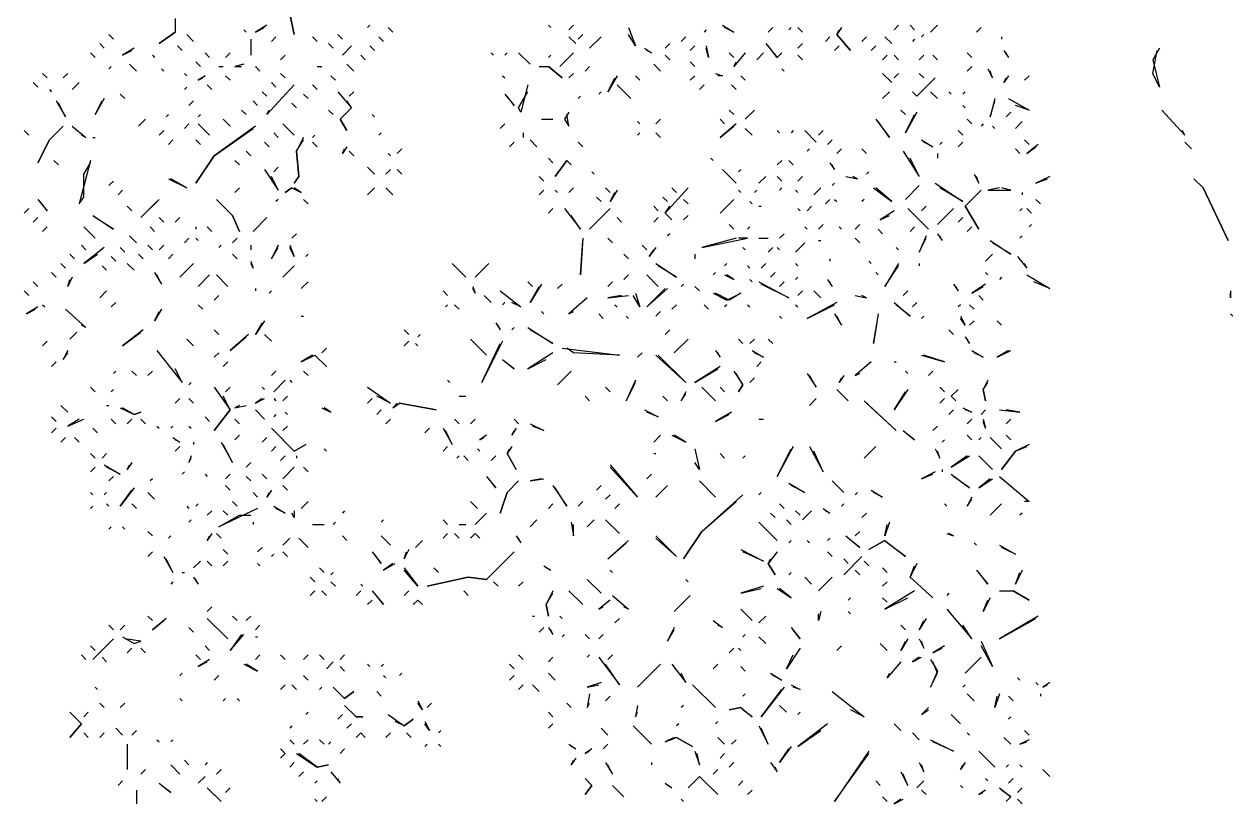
# Model space of a CAD drawing. Extents: x 1 to 2775, y -31 to 2075.
# Drawn here: x 1610.5 to 1698.5, y 719.7 to 776.4 of the extents above; entities that cross this region are included whole.
import ezdxf

# ---------------------------------------------------------------- set-up
doc = ezdxf.new("R2010")
doc.units = 0
doc.layers.add('LINEWORK', color=4, linetype='CONTINUOUS')

msp = doc.modelspace()

# ---------------------------------------------------------------- linework, layer by layer
at = {"layer": 'LINEWORK'}
for points in [[(1630.5, 778.6667), (1629.8333, 777.1667), (1630.1667, 775.6667), (1629.8333, 777.1667), (1630.5, 778.5)], [(1621.5, 776.8333), (1621.5, 775.8333), (1620.3333, 775), (1621.5, 775.8333)], [(1628.1667, 776.3333), (1627.3333, 775.8333), (1628, 776.1667)], [(1635.6667, 776.3333), (1635.5, 776.1667)], [(1637, 776.1667), (1637.3333, 775.8333)], [(1648.6667, 776.3333), (1648.8333, 776.1667)], [(1650.5, 776.3333), (1650.1667, 776)], [(1654.5, 776.1667), (1655, 774.8333), (1654.5, 775.6667)], [(1661.3333, 776.3333), (1662.1667, 775.8333), (1661.5, 776.1667)], [(1665, 776.1667), (1664.6667, 775.8333)], [(1666.3333, 776.1667), (1666.1667, 776)], [(1666.8333, 776.1667), (1667.1667, 775.8333)], [(1670, 776.1667), (1669.6667, 775.6667), (1670.6667, 774.5), (1669.6667, 775.6667), (1669.8333, 776)], [(1674.1667, 776.3333), (1673.8333, 776)], [(1675, 776.3333), (1675.3333, 776)], [(1677, 776.3333), (1676.5, 775.8333)], [(1680.1667, 776.1667), (1679.8333, 775.8333)], [(1616.6667, 775.6667), (1617, 775.3333)], [(1622.3333, 775.6667), (1622.8333, 775.1667)], [(1626.5, 776), (1626.6667, 775.8333)], [(1627, 775.3333), (1627, 774.1667)], [(1628.8333, 775.5), (1628.5, 775.1667)], [(1631.5, 775.5), (1631.8333, 775.1667)], [(1633.3333, 775.6667), (1633.6667, 775.3333)], [(1636.3333, 775.5), (1636.6667, 775.1667)], [(1650.1667, 775.5), (1650.6667, 775)], [(1651.1667, 775.6667), (1650.8333, 775.3333)], [(1652.5, 775.5), (1651.6667, 774.6667)], [(1658.6667, 775.5), (1658.3333, 775.1667)], [(1660.1667, 776), (1660, 775.8333)], [(1669.1667, 775.5), (1668.8333, 775.1667)], [(1671.8333, 775.5), (1671.5, 775.1667)], [(1673.1667, 775.5), (1673.6667, 775)], [(1675.3333, 775.3333), (1675.1667, 775.1667)], [(1676, 775.6667), (1675.8333, 775.5)], [(1681.6667, 775.5), (1681.6667, 775.3333)], [(1616, 775), (1616.3333, 774.6667)], [(1618.5, 774.6667), (1617.6667, 774.1667), (1618.3333, 774.5)], [(1621.6667, 774.8333), (1622, 774.5)], [(1632.6667, 775), (1633, 774.6667)], [(1634.3333, 774.8333), (1633.6667, 774.1667)], [(1635.6667, 774.8333), (1636, 774.5)], [(1655.6667, 774.6667), (1656.1667, 774.3333), (1655.8333, 774.5)], [(1657.5, 775), (1657.1667, 774.6667)], [(1659.3333, 774.8333), (1659, 774.5)], [(1660.1667, 774.8333), (1660.3333, 774), (1660.1667, 774.6667)], [(1664.5, 775), (1665.3333, 774), (1665.6667, 774.3333), (1665.3333, 774), (1664.6667, 774.8333)], [(1667.1667, 775), (1666.8333, 774.6667)], [(1669.8333, 774.8333), (1669.5, 774.5)], [(1672.5, 774.8333), (1672.1667, 774.5)], [(1681.8333, 774.5), (1682.1667, 774), (1682, 774.3333)], [(1693.1667, 774.6667), (1692.6667, 773.8333), (1693.1667, 771.8333), (1692.6667, 772.8333), (1693, 774.5)], [(1615.3333, 774.3333), (1615.6667, 774)], [(1619.8333, 774.1667), (1620, 774)], [(1623, 773.6667), (1623.3333, 773.3333)], [(1623.6667, 774.3333), (1624, 774)], [(1625.5, 774.3333), (1625.1667, 774)], [(1629.5, 774.1667), (1629.1667, 773.8333)], [(1635, 774.1667), (1635.3333, 773.8333)], [(1644.5, 774.3333), (1644.6667, 774.1667)], [(1645.6667, 774.3333), (1645.5, 774.1667)], [(1646.5, 774.3333), (1647.3333, 773.5)], [(1648.8333, 774.1667), (1648.6667, 774)], [(1650.5, 774.3333), (1649.5, 773.3333)], [(1657.1667, 774.1667), (1657.5, 773.8333)], [(1659, 773.6667), (1659.3333, 773.3333)], [(1661.8333, 774.3333), (1662.1667, 774)], [(1663, 774.3333), (1662.1667, 773.3333), (1662.3333, 773.6667)], [(1664.3333, 774.3333), (1663.8333, 773.8333)], [(1666.8333, 774.1667), (1667.1667, 773.8333)], [(1673.3333, 774.1667), (1673, 773.8333)], [(1673.8333, 774.1667), (1674.1667, 773.8333)], [(1676, 774.1667), (1675.6667, 773.8333)], [(1676.6667, 774.1667), (1677, 773.8333)], [(1679.1667, 774.3333), (1679.5, 774)], [(1611.8333, 772.8333), (1612.1667, 772.5)], [(1613.6667, 772.8333), (1613.3333, 772.5)], [(1616.8333, 773.3333), (1616.6667, 773.1667)], [(1618.1667, 773.5), (1618.6667, 773)], [(1620.5, 773.1667), (1620.6667, 773)], [(1622.1667, 772.8333), (1622.3333, 772.6667)], [(1623.6667, 772.6667), (1623.1667, 772.3333), (1623.5, 772.5)], [(1624.6667, 773.3333), (1625, 773.3333)], [(1625.1667, 772.6667), (1625.5, 772.3333)], [(1626.5, 773.5), (1625.8333, 773.3333), (1626.3333, 773.3333)], [(1627.3333, 773.3333), (1627.6667, 773)], [(1629.1667, 772.8333), (1629.5, 772.5)], [(1631.8333, 773.3333), (1632.1667, 773.3333)], [(1632.8333, 772.6667), (1633.1667, 772.3333)], [(1634, 773.5), (1634.5, 773)], [(1645.3333, 772.6667), (1645.5, 772.5)], [(1648, 773.3333), (1648.6667, 773.3333), (1649.6667, 772.5), (1648.6667, 773.3333)], [(1650.5, 772.8333), (1650.1667, 772.5)], [(1651.6667, 773.3333), (1651.3333, 773)], [(1653.6667, 772.6667), (1653, 771.5), (1653.5, 772.5)], [(1655, 772.6667), (1655.3333, 772.3333)], [(1656.3333, 773.5), (1656.8333, 773)], [(1659.3333, 772.6667), (1659, 772.3333)], [(1660.8333, 772.8333), (1661.3333, 772.6667), (1661, 772.6667)], [(1662.6667, 772.6667), (1663, 772.3333)], [(1665.6667, 773.1667), (1665.8333, 773)], [(1673, 772.8333), (1673.6667, 772.1667)], [(1674.1667, 772.8333), (1673.8333, 772.5)], [(1675.6667, 772.8333), (1676, 772.5)], [(1679.5, 773.3333), (1679.1667, 773)], [(1680.6667, 773.1667), (1681, 772.5), (1680.8333, 773)], [(1682.1667, 772.6667), (1681.8333, 772.1667), (1682, 772.5)], [(1683.6667, 772.6667), (1683.3333, 772.3333)], [(1611.1667, 772.1667), (1611.5, 771.8333)], [(1614.5, 772.1667), (1614, 771.6667)], [(1622.3333, 771.8333), (1622.1667, 771.6667)], [(1623.8333, 772), (1624.1667, 771.6667)], [(1630.1667, 772), (1628.1667, 769.8333), (1628.3333, 770.1667)], [(1628.5, 772.1667), (1628.8333, 771.8333)], [(1631.5, 772), (1631.8333, 771.6667)], [(1647.1667, 772), (1646.6667, 770), (1646.5, 770.3333), (1647.1667, 771.5)], [(1653.6667, 772), (1654.6667, 771)], [(1660, 772), (1659.6667, 771.6667)], [(1662, 772), (1662.3333, 771.6667)], [(1676.8333, 772.5), (1675.5, 771.1667), (1675.1667, 771.5), (1675.5, 771.1667), (1676.6667, 772.3333)], [(1612.3333, 771.6667), (1612.5, 771.5)], [(1616.3333, 771), (1615.6667, 769.8333), (1616.1667, 770.8333)], [(1617.5, 771.3333), (1617.8333, 771)], [(1627.8333, 771.5), (1628.1667, 771.1667)], [(1630.8333, 771.3333), (1631.1667, 771)], [(1633.3333, 771.5), (1634.3333, 770.3333), (1633.5, 769.5), (1634, 768.6667), (1633.5, 769.5), (1634.3333, 770.3333), (1634, 770.8333)], [(1634.5, 771.5), (1634.1667, 771.1667)], [(1645.5, 771.3333), (1646.1667, 770.5), (1645.6667, 771.1667)], [(1651, 771.1667), (1650.8333, 771)], [(1652.5, 771.5), (1652.3333, 771.3333)], [(1673.5, 771.5), (1673, 771)], [(1676.5, 771.5), (1677, 771)], [(1677.8333, 771.5), (1678, 771.3333)], [(1679, 771.5), (1678.8333, 771.3333)], [(1681.1667, 771), (1680.8333, 769.6667), (1681.1667, 770.8333)], [(1682.1667, 771), (1683.6667, 770.1667), (1682.6667, 770.5)], [(1612.8333, 770.8333), (1613.5, 769.6667), (1613, 770.6667)], [(1622.8333, 770.8333), (1622.5, 770.5)], [(1626.3333, 770.1667), (1626.6667, 769.8333)], [(1627.1667, 770.8333), (1627.5, 770.5)], [(1630, 770.6667), (1630.3333, 770.3333)], [(1632.6667, 770.1667), (1633, 769.8333)], [(1650.1667, 770), (1649.8333, 769.5), (1650.1667, 769), (1650, 769.8333)], [(1661.8333, 770.1667), (1662.1667, 769.8333)], [(1663.6667, 770.1667), (1663, 769.5)], [(1674.3333, 770.1667), (1674.6667, 769.8333)], [(1675.5, 770), (1674.6667, 768.5), (1675.3333, 769.8333)], [(1678.8333, 770.5), (1679, 770.3333)], [(1682.3333, 770), (1682, 769.6667)], [(1693.3333, 770.1667), (1695, 768.3333), (1694.8333, 768.6667)], [(1619.3333, 769.5), (1618.8333, 769)], [(1621, 769.8333), (1620.8333, 769.6667)], [(1622.5, 769.1667), (1622.1667, 768.8333)], [(1623.3333, 769.8333), (1623.1667, 769.6667)], [(1623.1667, 769.1667), (1624, 768.3333)], [(1625, 769.5), (1625.5, 769)], [(1629.3333, 769.1667), (1630.1667, 768.3333)], [(1635.8333, 769.8333), (1636, 769.6667)], [(1645.5, 769.1667), (1645.1667, 768.8333)], [(1648.1667, 769.5), (1649, 769.5)], [(1655.1667, 769.3333), (1655.3333, 769.1667)], [(1656.8333, 769.5), (1656.5, 769.1667)], [(1661.1667, 769.5), (1661.5, 769.1667)], [(1662.3333, 769.1667), (1661.1667, 768.1667), (1662.1667, 769)], [(1672.5, 769.5), (1673.5, 768.1667), (1672.6667, 769.3333)], [(1679.1667, 769.5), (1679.5, 769.1667)], [(1680.3333, 769.1667), (1680.1667, 769)], [(1683.1667, 769.3333), (1682.6667, 768.8333)], [(1610.5, 768.6667), (1610.8333, 768.3333)], [(1613.3333, 769), (1612.3333, 768), (1611.5, 766.3333), (1612.3333, 768)], [(1614, 769), (1615, 768.1667), (1614.6667, 768.3333)], [(1620.6667, 768.6667), (1620.3333, 768.3333)], [(1627.3333, 769), (1624.3333, 766.8333), (1623, 764.8333), (1624.3333, 766.8333), (1627.1667, 768.8333)], [(1628.6667, 768.5), (1629, 768.1667)], [(1631.6667, 768.3333), (1631.5, 768.1667)], [(1636.5, 768.5), (1636.3333, 768.3333)], [(1646.8333, 768.5), (1646.8333, 768.1667)], [(1655.3333, 768.5), (1655.1667, 768.3333)], [(1656.5, 768.5), (1656.8333, 768.1667)], [(1663, 768.8333), (1663.5, 768.3333)], [(1665.3333, 768.6667), (1665.5, 768.5)], [(1666.5, 768.6667), (1666.3333, 768.5)], [(1667.3333, 768.6667), (1668.1667, 767.8333)], [(1668.6667, 768.6667), (1668.3333, 768.3333)], [(1678.5, 768.6667), (1678.8333, 768.3333)], [(1681, 769), (1681.1667, 768.8333)], [(1615.5, 768.1667), (1615.6667, 768.1667)], [(1621.3333, 768), (1621, 767.6667)], [(1623, 768), (1623.3333, 767.6667)], [(1628, 767.8333), (1628.3333, 767.5)], [(1630.8333, 768.1667), (1630.3333, 767.1667), (1630.5, 765.3333), (1630.1667, 764.8333), (1630.5, 765.3333), (1630.3333, 767.1667), (1630.8333, 768)], [(1631.5, 767.8333), (1631.8333, 767.5)], [(1634, 767.5), (1633.6667, 767), (1633.8333, 767.3333)], [(1646.1667, 767.8333), (1645.8333, 767.5)], [(1647.3333, 768), (1647.8333, 767.5)], [(1650.8333, 767.8333), (1651.1667, 767.5)], [(1669.3333, 768), (1669, 767.6667)], [(1675.8333, 768), (1676.6667, 767.5), (1676, 767.8333)], [(1677.3333, 767.8333), (1677.1667, 767.6667)], [(1678.8333, 767.8333), (1678.5, 767.5)], [(1683.3333, 768), (1683.6667, 767.6667)], [(1684.3333, 767.6667), (1683.5, 767), (1684.1667, 767.5)], [(1695, 767.8333), (1695.5, 767.3333)], [(1612.6667, 766.5), (1613, 766.1667)], [(1615.3333, 766.5), (1614.5, 763.3333), (1614.8333, 763.8333), (1614.8333, 765.5), (1615.3333, 766.3333)], [(1625.8333, 766.5), (1626.1667, 766.1667)], [(1626.6667, 767.1667), (1627, 766.8333)], [(1634.1667, 767.1667), (1634.5, 766.8333)], [(1637, 767), (1637.1667, 766.8333)], [(1638, 767.3333), (1637.6667, 767)], [(1648.6667, 766.6667), (1649, 766.3333)], [(1650, 766.5), (1649.1667, 765.3333), (1650, 766.5), (1650.3333, 766.1667)], [(1660.5, 766.6667), (1660.6667, 766.5)], [(1665.6667, 766.5), (1665.3333, 766.1667)], [(1666.1667, 766.5), (1666.5, 766.1667)], [(1667.6667, 767.3333), (1667.5, 767.1667)], [(1670, 767.3333), (1669.6667, 767)], [(1671.5, 767.3333), (1671.8333, 767)], [(1674.5, 767.1667), (1675.6667, 765.3333), (1675, 766.6667)], [(1677, 767), (1677, 766.6667)], [(1682.6667, 767.3333), (1683, 767)], [(1628, 765.8333), (1629, 764.3333), (1628.5, 765.3333)], [(1629, 766), (1628.6667, 765.6667)], [(1635.5, 766), (1636, 765.5)], [(1637.1667, 765.8333), (1636.8333, 765.5)], [(1637.6667, 765.8333), (1638, 765.5)], [(1651.8333, 765.6667), (1652, 765.5)], [(1661.3333, 765.8333), (1662.3333, 764.8333)], [(1662.6667, 765.8333), (1662.5, 765.6667)], [(1669.1667, 766.3333), (1669.5, 765.8333), (1669.3333, 766.1667)], [(1672, 765.6667), (1671.8333, 765.5)], [(1617, 765), (1616.6667, 764.6667)], [(1621, 765.1667), (1622.3333, 764.5), (1621.1667, 765.1667)], [(1648, 765.3333), (1648.3333, 765)], [(1664.5, 765.3333), (1664, 764.8333)], [(1665.3333, 765.3333), (1665.6667, 765)], [(1667.1667, 765.3333), (1666.8333, 765)], [(1669.5, 764.8333), (1669.3333, 764.6667)], [(1670.3333, 765.3333), (1671.1667, 765.1667), (1670.8333, 765.3333)], [(1676.8333, 764.8333), (1678.8333, 763.5), (1677.1667, 764.5)], [(1679.6667, 765.5), (1680, 764.8333), (1679.8333, 765.3333)], [(1685.1667, 765.3333), (1684.1667, 764.8333), (1685, 765.1667)], [(1695.6667, 765.1667), (1696.3333, 764.5), (1698.1667, 760.6667), (1696.3333, 764.5)], [(1617.6667, 764.3333), (1617.3333, 764)], [(1626.1667, 764.5), (1625.8333, 764.1667)], [(1630, 764.5), (1629.5, 764.1667), (1630, 764.5), (1630.6667, 764.1667), (1630.1667, 764.5)], [(1636, 764.5), (1635.5, 764)], [(1636.8333, 764.5), (1637.3333, 764)], [(1648.3333, 764.3333), (1648, 764)], [(1649.1667, 764.3333), (1649.3333, 764.1667)], [(1650.5, 764.5), (1650.1667, 764.1667)], [(1652.8333, 764.5), (1653.1667, 764.1667)], [(1653.6667, 764.3333), (1653.1667, 763.5), (1653.5, 764.1667)], [(1658.8333, 764.5), (1657.1667, 762.6667), (1657.6667, 762.1667), (1657.1667, 762.6667), (1657.5, 763.1667)], [(1657.6667, 764.5), (1658, 764.1667)], [(1662.5, 764.3333), (1662.6667, 764.1667)], [(1663.8333, 764.3333), (1663.6667, 764.1667)], [(1665.6667, 764.5), (1665.5, 764.3333)], [(1666.6667, 764.3333), (1666.8333, 764.1667)], [(1668.5, 764.5), (1668, 764)], [(1672.3333, 764.5), (1673.6667, 763.5), (1672.5, 764.5)], [(1675.6667, 764.6667), (1674.6667, 763.6667)], [(1680.1667, 764.3333), (1679, 763.1667), (1680, 761.5), (1679, 763.1667)], [(1681.5, 764.5), (1680.6667, 764.3333), (1682.3333, 764.3333), (1681.6667, 764.5)], [(1683.1667, 764.1667), (1683.1667, 764)], [(1610.8333, 763), (1610.5, 762.6667)], [(1611.5, 763.6667), (1612.1667, 762.8333), (1611.6667, 763.5)], [(1618, 763.1667), (1618.3333, 762.8333)], [(1620.3333, 763.6667), (1619, 762.3333), (1620.1667, 763.5)], [(1624.5, 763.6667), (1625.6667, 762.5), (1626.1667, 761.3333), (1625.6667, 762.5)], [(1629, 763.6667), (1628.8333, 763.5)], [(1630.8333, 763.6667), (1631.1667, 763.3333)], [(1649, 763), (1648.6667, 762.6667)], [(1649.8333, 763), (1651, 761.5), (1650.3333, 762.5)], [(1653.1667, 763), (1651.6667, 761.5)], [(1652.1667, 763.8333), (1652.5, 763.5)], [(1656.3333, 763.1667), (1656.6667, 762.8333)], [(1657, 763.8333), (1657.3333, 763.5)], [(1658.5, 763.6667), (1658.8333, 763.3333)], [(1662.1667, 763.6667), (1661.1667, 762.6667)], [(1663.3333, 763.5), (1663.5, 763.3333)], [(1664, 763.1667), (1664.1667, 763.1667)], [(1666.8333, 763), (1667, 762.8333)], [(1667.8333, 763.1667), (1667.5, 762.8333)], [(1669.1667, 763.6667), (1668.8333, 763.3333)], [(1669.5, 763.6667), (1669.6667, 763.5)], [(1671.6667, 763.6667), (1671.5, 763.5)], [(1674.8333, 763), (1676.3333, 761.5)], [(1676.1667, 763.1667), (1675.8333, 762.8333)], [(1678.1667, 763), (1677, 761.8333)], [(1683.1667, 763), (1683, 762.8333)], [(1683.5, 763), (1683.8333, 762.6667)], [(1684.1667, 763.6667), (1684.5, 763.3333)], [(1611.5, 762.3333), (1611.1667, 762)], [(1615.5, 762.5), (1617, 761.5), (1615.6667, 762.3333)], [(1620.3333, 762.3333), (1620.6667, 762)], [(1621.8333, 762.3333), (1621.5, 762)], [(1628.1667, 762.3333), (1627.1667, 761.3333)], [(1653.6667, 762.3333), (1654, 762)], [(1656.6667, 762.3333), (1656.3333, 762)], [(1658.8333, 762.5), (1658.5, 762.1667)], [(1673.8333, 762.8333), (1672.8333, 762.1667), (1673.5, 762.5)], [(1678.8333, 762.3333), (1678.5, 762)], [(1612.1667, 761.6667), (1611.8333, 761.3333)], [(1614.8333, 761.6667), (1615.6667, 760.8333)], [(1619.6667, 761.6667), (1620, 761.3333)], [(1623, 761.6667), (1623, 761.5)], [(1623.8333, 761.6667), (1624.1667, 761.3333)], [(1661.8333, 761.8333), (1662.1667, 761.5)], [(1663.3333, 761.6667), (1663.1667, 761.5)], [(1667.3333, 761.6667), (1667.5, 761.5)], [(1668.6667, 761.8333), (1668.3333, 761.5)], [(1669.8333, 761.6667), (1670, 761.5)], [(1671.3333, 761.8333), (1671, 761.5)], [(1672.6667, 761.5), (1673, 761.1667)], [(1675.3333, 761.6667), (1675, 761.3333)], [(1679.5, 761.6667), (1679.1667, 761.3333)], [(1683.8333, 761.8333), (1683.6667, 761.6667)], [(1614.6667, 760.3333), (1615, 760)], [(1618.1667, 761), (1618.6667, 760.5)], [(1619.5, 760.3333), (1619.8333, 760)], [(1620.6667, 760.3333), (1620.3333, 760)], [(1622.5, 760.8333), (1622.1667, 760.5)], [(1623, 760.8333), (1623.1667, 760.6667)], [(1624.8333, 760.3333), (1624.6667, 760.1667)], [(1626, 760.8333), (1625.6667, 760.5)], [(1627, 760.3333), (1627, 760)], [(1629, 760.3333), (1628.5, 759.3333), (1629, 760.1667)], [(1629.8333, 760.3333), (1630.1667, 759.5), (1629.8333, 760.1667)], [(1630.3333, 761.1667), (1630, 760.8333)], [(1651.1667, 760.8333), (1651, 758.1667), (1651.1667, 760.6667)], [(1653, 760.8333), (1653.3333, 760.5)], [(1655.5, 760.3333), (1655.8333, 760)], [(1657.5, 761.1667), (1657.3333, 761)], [(1662.3333, 760.8333), (1659.8333, 760.1667), (1663.1667, 760.8333), (1662.5, 760.8333)], [(1664, 760.8333), (1664.6667, 760.8333)], [(1665.8333, 761.1667), (1665.5, 760.8333)], [(1667.3333, 760.5), (1666.6667, 759.8333)], [(1668.3333, 760.6667), (1668.5, 760.6667)], [(1671, 760.8333), (1671.3333, 760.5)], [(1676.1667, 761), (1675.6667, 759.8333), (1676.1667, 760.8333)], [(1677, 761.1667), (1677.3333, 760.6667), (1677.1667, 761)], [(1680.8333, 760.6667), (1682.3333, 759.6667), (1681, 760.5)], [(1683.1667, 761), (1683, 760.8333)], [(1613.8333, 759.6667), (1614.1667, 759.3333)], [(1616.3333, 760.1667), (1614.8333, 759), (1615.8333, 759.6667)], [(1616.8333, 759.5), (1617.1667, 759.1667)], [(1617.5, 760.1667), (1617.8333, 759.8333)], [(1618.8333, 759.6667), (1619.1667, 759.3333)], [(1621.3333, 759.6667), (1621, 759.3333)], [(1625.6667, 759.6667), (1626, 759.3333)], [(1631.1667, 759.6667), (1631, 759.5)], [(1654.1667, 759.6667), (1654.5, 759.3333)], [(1656.5, 760.1667), (1656, 759.5), (1656.3333, 760)], [(1659.3333, 759.6667), (1659.3333, 759.3333)], [(1662.8333, 760.1667), (1663, 760)], [(1665, 760.1667), (1664.6667, 759.8333)], [(1665.3333, 760.1667), (1665.5, 760)], [(1674, 760.1667), (1674.1667, 760)], [(1681, 759.6667), (1680.5, 759.1667)], [(1682.8333, 759.5), (1683.5, 758.6667), (1683.3333, 759)], [(1613.1667, 759), (1613.5, 758.6667)], [(1616.1667, 758.8333), (1616.5, 758.5)], [(1618, 759), (1618.5, 758.5)], [(1622.8333, 759), (1621.8333, 758)], [(1627, 759.1667), (1627.1667, 758.6667), (1627, 759)], [(1630.1667, 758.8333), (1629.3333, 758)], [(1641.6667, 759), (1642.6667, 758)], [(1644.3333, 759), (1643.3333, 758)], [(1656.5, 759), (1658, 758), (1656.6667, 758.8333)], [(1661.6667, 759), (1661.5, 758.8333)], [(1663.1667, 758.8333), (1663.3333, 758.6667)], [(1664.5, 759), (1664.1667, 758.6667)], [(1666.6667, 759), (1666.8333, 758.8333)], [(1669.1667, 759.3333), (1669.1667, 759.1667)], [(1672, 759.1667), (1672.1667, 759)], [(1674.1667, 759), (1673.1667, 757.3333), (1674.1667, 758.8333)], [(1675.6667, 759), (1675.6667, 758.8333)], [(1612.5, 758.3333), (1612.8333, 758)], [(1614, 758), (1613.6667, 757.3333), (1613.8333, 757.8333)], [(1620, 758.3333), (1620.5, 757.5), (1620.1667, 758.1667)], [(1624, 758.1667), (1623.1667, 757.3333)], [(1624.5, 758.1667), (1625.3333, 757.3333)], [(1654.5, 758.1667), (1654.1667, 757.8333)], [(1655.8333, 758.1667), (1656.6667, 757.3333)], [(1660.8333, 758.3333), (1660.6667, 758.1667)], [(1661.5, 758.1667), (1662.1667, 757.8333), (1661.6667, 758.1667)], [(1663.3333, 757.8333), (1663.5, 757.6667)], [(1665.1667, 758.3333), (1664.8333, 758)], [(1666.8333, 758), (1666.6667, 757.8333)], [(1669, 757.8333), (1669.3333, 757.3333), (1669.1667, 757.6667)], [(1672.5, 758.3333), (1672.6667, 758.1667)], [(1680.5, 758.3333), (1680.6667, 758.1667)], [(1681.6667, 758), (1681.5, 757.8333)], [(1683.5, 758.1667), (1685.1667, 757.1667), (1684, 757.6667)], [(1610.5, 757), (1610.8333, 756.6667)], [(1611.1667, 757.6667), (1611.5, 757.3333)], [(1616.5, 757), (1616, 756.5)], [(1627.3333, 757.1667), (1627.3333, 757)], [(1628.5, 757), (1628.3333, 756.8333)], [(1631.1667, 757.6667), (1630.6667, 757.1667)], [(1641, 757), (1641.3333, 756.6667)], [(1643.1667, 757.3333), (1643.3333, 756.8333), (1643.1667, 757.1667)], [(1645.1667, 757), (1646.6667, 755.8333), (1646, 756.1667)], [(1647.1667, 757.6667), (1647.5, 757.3333)], [(1648.1667, 757.5), (1647.3333, 756.1667), (1648, 757.3333)], [(1649.6667, 757.5), (1649.3333, 757.1667)], [(1653.3333, 757.6667), (1653, 757.3333)], [(1655, 756.8333), (1655.3333, 755.8333), (1654.8333, 756.6667)], [(1657.1667, 757.1667), (1655.8333, 755.8333), (1657.3333, 757.1667)], [(1658.5, 757.5), (1658.3333, 757.3333)], [(1659.3333, 757.3333), (1659.6667, 757)], [(1660.6667, 756.8333), (1661.6667, 756.3333), (1662.6667, 756.8333), (1661.8333, 756.3333), (1660.8333, 756.8333)], [(1664, 757.6667), (1666.1667, 756.5), (1664.1667, 757.5)], [(1665.8333, 757.6667), (1665.5, 757.3333)], [(1667.1667, 757), (1666.8333, 756.6667)], [(1668, 757), (1668.5, 756.5)], [(1674.8333, 757), (1674.5, 756.6667)], [(1678.1667, 757.5), (1678.5, 757), (1678.3333, 757.3333)], [(1680.5, 757.5), (1679.5, 756.8333), (1680.3333, 757.3333)], [(1698.3333, 757), (1698.3333, 756.5), (1698.3333, 756.8333)], [(1611.8333, 756), (1612, 755.8333)], [(1617.1667, 756.1667), (1616.8333, 755.8333)], [(1623.1667, 756), (1623.5, 755.6667)], [(1624.6667, 756.6667), (1624.3333, 756.3333)], [(1641.3333, 756), (1641.1667, 755.8333)], [(1641.8333, 756), (1642.1667, 755.6667)], [(1644, 756.6667), (1644.5, 756.1667)], [(1645.5, 756.1667), (1645.3333, 756)], [(1651.5, 756.5), (1650.1667, 755.3333), (1650.5, 755.5)], [(1654, 756.6667), (1653, 756.5), (1654.5, 756.6667)], [(1653.5, 756), (1653.6667, 755.8333)], [(1658, 756), (1657.6667, 755.6667)], [(1660, 756), (1660.3333, 755.6667)], [(1661.6667, 756), (1661.5, 755.8333)], [(1663.1667, 756), (1663.3333, 755.8333)], [(1666.6667, 756), (1666.8333, 755.8333)], [(1669.6667, 756.1667), (1667.5, 755), (1669.5, 756)], [(1671, 756.6667), (1671.8333, 756.5), (1671.5, 756.6667)], [(1673.8333, 756.1667), (1675, 755.1667), (1674, 756)], [(1675.5, 756.1667), (1675.1667, 755.8333)], [(1678.6667, 756), (1678.5, 755.8333)], [(1679.3333, 756), (1679.6667, 755.6667)], [(1680, 756.6667), (1680.3333, 756.3333)], [(1611.5, 755.8333), (1610.6667, 755.3333), (1611.3333, 755.6667)], [(1613.5, 755.6667), (1615, 754.3333), (1614.6667, 754.5)], [(1620.5, 755.6667), (1620, 754.8333), (1620.3333, 755.5)], [(1630.6667, 755.1667), (1630.8333, 755.1667)], [(1648.1667, 755.5), (1648.3333, 755.3333)], [(1652.3333, 755.3333), (1652.6667, 755)], [(1654.3333, 755.1667), (1654.5, 755)], [(1656.8333, 755.5), (1656.5, 755.1667)], [(1665.5, 755.1667), (1665.6667, 755)], [(1669.5, 755.3333), (1670, 754.5), (1669.6667, 755.1667)], [(1672.6667, 755.3333), (1672.3333, 753.1667), (1672.6667, 755.1667)], [(1676, 755.1667), (1675.8333, 755)], [(1678.6667, 755.1667), (1679, 754.5), (1678.6667, 755)], [(1698.3333, 755.3333), (1698.5, 755.1667)], [(1619.1667, 754.1667), (1617.6667, 753), (1619, 754)], [(1624.3333, 754.1667), (1624.6667, 753.8333)], [(1628, 754.8333), (1627.3333, 753.8333), (1627.8333, 754.6667)], [(1638.1667, 754.1667), (1638.5, 753.8333)], [(1644.8333, 754.6667), (1645.1667, 754.1667), (1645, 754.5)], [(1646.1667, 754.3333), (1646, 754.1667)], [(1647.1667, 754.3333), (1649, 753.1667), (1647.3333, 754.1667)], [(1657.5, 754.1667), (1657.1667, 753.8333)], [(1677.8333, 754.1667), (1678.1667, 753.8333)], [(1679.6667, 754.8333), (1679.3333, 754.5)], [(1681.3333, 754.8333), (1681.6667, 754.5)], [(1612.1667, 753.3333), (1611.8333, 753)], [(1614.3333, 754), (1613.8333, 753.5)], [(1622.3333, 753.5), (1622.8333, 753)], [(1626.8333, 753.8333), (1625.5, 752.6667), (1626.6667, 753.6667)], [(1628, 753.8333), (1628.5, 753.3333)], [(1638.5, 753.3333), (1638.1667, 753)], [(1639.3333, 753.8333), (1639.1667, 753.6667)], [(1643, 753.5), (1644.1667, 752.3333)], [(1645.3333, 753.3333), (1643.8333, 750.3333), (1645.1667, 753.1667)], [(1658.8333, 753.5), (1657.8333, 752.5)], [(1662.5, 753.5), (1662.8333, 753.1667)], [(1663.6667, 753.5), (1663.3333, 753.1667)], [(1664.6667, 753.5), (1665, 753.1667)], [(1679, 753.6667), (1679.3333, 753.1667), (1679.1667, 753.5)], [(1613.6667, 752.6667), (1613.3333, 752), (1613.6667, 752.5)], [(1620.1667, 752.6667), (1622, 750.3333), (1621.5, 751.3333)], [(1624.6667, 752.5), (1624.3333, 752.1667)], [(1632.5, 752.8333), (1632.1667, 752.5)], [(1639, 753.1667), (1639.1667, 753)], [(1649, 752.5), (1647.1667, 751.3333), (1648.5, 752)], [(1649.6667, 752.8333), (1653.8333, 752.3333), (1650.5, 752.5), (1650, 752.8333)], [(1655.5, 752.5), (1655.1667, 752.1667)], [(1660.8333, 752.6667), (1661.1667, 752.1667), (1661, 752.5)], [(1663.5, 752.6667), (1664.3333, 752.1667), (1663.6667, 752.5)], [(1679.5, 752.6667), (1680.3333, 752.1667), (1679.6667, 752.5)], [(1682.1667, 752.6667), (1681.3333, 752.1667), (1682.3333, 752.6667)], [(1612.8333, 751.8333), (1612.5, 751.5)], [(1625.3333, 751.8333), (1625, 751.5)], [(1631.5, 752.3333), (1630.6667, 751.8333), (1631.6667, 752.3333), (1632.5, 751.5), (1631.6667, 752.3333)], [(1645.3333, 752), (1646.1667, 751.3333), (1645.5, 751.8333)], [(1656.5, 752.3333), (1658.6667, 750.3333), (1656.6667, 752.3333)], [(1664.1667, 751.8333), (1663.8333, 751.5)], [(1672.1667, 751.8333), (1671, 750.8333), (1671.3333, 751)], [(1673.8333, 751.8333), (1674, 751.8333)], [(1675.8333, 752.3333), (1677.5, 751.8333), (1676, 752.3333)], [(1617.1667, 751.1667), (1617, 751)], [(1618.3333, 751.1667), (1618.6667, 750.8333)], [(1619.8333, 751.1667), (1619.5, 750.8333)], [(1628.8333, 751.1667), (1628.5, 750.8333)], [(1630.8333, 751.1667), (1631.1667, 750.8333)], [(1650.3333, 751.1667), (1649.3333, 750.1667)], [(1661.1667, 751.5), (1659.3333, 750.3333), (1661, 751.3333)], [(1662.1667, 751.1667), (1662.8333, 750.1667), (1662.5, 749.6667), (1662.8333, 750.1667), (1662.3333, 751)], [(1663.6667, 750.6667), (1663.3333, 750.3333)], [(1667.5, 751), (1668.1667, 750), (1667.6667, 750.8333)], [(1670.1667, 750.8333), (1669.8333, 750.3333), (1670, 750.6667)], [(1674.6667, 751.1667), (1674.8333, 751)], [(1676.6667, 751.1667), (1676.3333, 750.8333)], [(1615.3333, 750), (1615.6667, 749.6667)], [(1617, 749.8333), (1616.8333, 749.6667)], [(1622.6667, 750.3333), (1622.5, 750.1667)], [(1624.3333, 750), (1625.5, 748.3333), (1624.3333, 746.8333), (1625.5, 748.3333), (1625, 749.3333)], [(1625.5, 750), (1625.1667, 749.6667)], [(1627.8333, 750), (1628, 749.8333)], [(1629.5, 750.5), (1628.6667, 749.6667)], [(1629.8333, 750.5), (1630, 750.3333)], [(1635.5, 750), (1637.1667, 748.8333), (1636.1667, 749.3333)], [(1641.3333, 750.5), (1641.5, 750.3333)], [(1652.8333, 750), (1653.1667, 749.6667)], [(1655, 750.5), (1654.3333, 749), (1655, 750.3333)], [(1659.8333, 750), (1660.8333, 749)], [(1661.1667, 750), (1661.5, 749.6667)], [(1669.6667, 749.8333), (1670.5, 749)], [(1674.8333, 749.8333), (1673.8333, 748.3333), (1674.6667, 749.6667)], [(1677.1667, 750), (1677.5, 749.6667)], [(1678.5, 749.8333), (1678, 749.3333), (1678.3333, 749), (1678, 749.3333)], [(1680.6667, 750.5), (1680.3333, 749.8333), (1680.5, 749), (1680.3333, 749.8333), (1680.6667, 750.3333)], [(1621.8333, 749.1667), (1621.5, 748.8333)], [(1622.5, 749.1667), (1622.8333, 748.8333)], [(1627.8333, 749.1667), (1627.3333, 748.8333), (1628, 749.1667)], [(1628.6667, 749.1667), (1628.8333, 749)], [(1629.6667, 749.3333), (1629.3333, 749)], [(1635.8333, 749.1667), (1635.5, 748.8333)], [(1642.1667, 749.3333), (1642.6667, 749.3333)], [(1651.3333, 749.3333), (1651.6667, 749)], [(1657, 749.3333), (1657.3333, 749)], [(1658.6667, 749.6667), (1658.3333, 749), (1658.6667, 749.5)], [(1668.1667, 749.1667), (1667.6667, 748.6667)], [(1671.6667, 749), (1674, 746.8333), (1671.8333, 748.8333)], [(1677.5, 749.1667), (1677.1667, 748.8333)], [(1613.1667, 748.6667), (1613.6667, 748.1667)], [(1616.5, 748.6667), (1616.6667, 748.6667)], [(1617.5, 748.5), (1618.5, 748), (1619, 748.1667), (1618.5, 748), (1617.6667, 748.5)], [(1626.1667, 748.6667), (1625.8333, 748.5), (1626.6667, 748.6667)], [(1627.3333, 748.3333), (1628, 747.6667)], [(1628.8333, 748), (1628.6667, 747.8333)], [(1629.5, 748.1667), (1629.6667, 748)], [(1632.1667, 748.5), (1632.8333, 748.1667), (1632.3333, 748.5)], [(1636.5, 748.3333), (1636.1667, 748)], [(1637.6667, 748.8333), (1637.3333, 748.5), (1637.8333, 748.8333), (1640.5, 748.3333), (1637.8333, 748.8333)], [(1655.6667, 748.3333), (1656.6667, 747.8333), (1655.8333, 748.1667)], [(1662, 748.1667), (1660.8333, 747.5), (1661.8333, 748)], [(1678.1667, 748.3333), (1677.8333, 748)], [(1678.8333, 748.5), (1679.5, 748.1667), (1679, 748.3333)], [(1680.5, 748.3333), (1680.1667, 748)], [(1681.5, 748.3333), (1683, 748.1667), (1682, 748.3333)], [(1612.5, 747.8333), (1612.8333, 747.5)], [(1614.5, 747.6667), (1613.6667, 747.1667), (1614.8333, 747.6667)], [(1616.8333, 747.6667), (1617.1667, 747.3333)], [(1618.3333, 747.6667), (1618, 747.3333)], [(1619, 747.6667), (1619.3333, 747.3333)], [(1620.1667, 747.1667), (1620.3333, 747)], [(1621.3333, 747.1667), (1621.1667, 747)], [(1622.5, 747.1667), (1622.6667, 747)], [(1623.6667, 747.8333), (1624, 747.5)], [(1625.8333, 747.6667), (1626.1667, 747.3333)], [(1629.6667, 747.1667), (1629.3333, 746.8333)], [(1637.1667, 747.6667), (1636.8333, 747.3333)], [(1641.8333, 747.6667), (1642.1667, 747.3333)], [(1643.3333, 747.6667), (1643, 747.3333)], [(1646.1667, 747.6667), (1646.5, 747.3333)], [(1647.3333, 747.3333), (1648.3333, 746.8333), (1647.5, 747.1667)], [(1664, 747.6667), (1664.3333, 747.6667)], [(1677, 747.1667), (1676.6667, 746.8333)], [(1679.5, 747.6667), (1679.1667, 747.3333)], [(1680.3333, 747.6667), (1680.5, 747), (1680.3333, 747.5)], [(1682.3333, 747.6667), (1682, 747.3333)], [(1612.8333, 747), (1612.5, 746.6667)], [(1613.5, 746.3333), (1613.1667, 746)], [(1614.1667, 746.3333), (1614.5, 746)], [(1615.5, 747), (1615.8333, 746.6667)], [(1621.3333, 746.3333), (1621.8333, 746), (1621.5, 746.1667)], [(1626.1667, 746.5), (1625.8333, 746.1667)], [(1628.1667, 746.3333), (1627.8333, 746)], [(1628.5, 747), (1630.1667, 745.3333), (1631, 745.8333), (1630.1667, 745.3333), (1628.6667, 746.8333)], [(1640, 747), (1639.6667, 746.6667)], [(1641, 747), (1641.6667, 745.8333), (1641.1667, 746.8333)], [(1644.1667, 746.5), (1643.6667, 746.1667), (1644, 746.3333)], [(1646.3333, 747), (1646, 746.5), (1646.1667, 746.8333)], [(1656.8333, 746.5), (1656.3333, 746)], [(1657.6667, 746.5), (1658.6667, 746), (1657.8333, 746.5)], [(1674.5, 746.8333), (1675.3333, 746.1667), (1674.6667, 746.6667)], [(1679.1667, 746.5), (1679.5, 746.1667)], [(1680.1667, 746.3333), (1680, 746.1667)], [(1680.8333, 746.3333), (1681.6667, 745.5)], [(1682, 746.5), (1682.3333, 746.1667)], [(1621.8333, 745.6667), (1621.5, 745.3333)], [(1622.8333, 746), (1622.8333, 745.8333)], [(1624.8333, 746), (1625.6667, 744.5), (1625, 745.8333)], [(1628.8333, 745.6667), (1628.5, 745.3333)], [(1632.3333, 745.5), (1632.5, 745.3333)], [(1641.3333, 745.6667), (1641, 745.3333)], [(1643.5, 745.5), (1643.6667, 745.3333)], [(1646, 745.6667), (1645.6667, 745.1667), (1646.3333, 744), (1645.6667, 745.1667), (1645.8333, 745.5)], [(1659.3333, 745.5), (1659.6667, 744), (1659.3333, 744.5)], [(1666.5, 745.6667), (1665.3333, 743.5), (1666.3333, 745.5)], [(1667.6667, 745.6667), (1668.6667, 743.8333), (1668, 745.3333)], [(1672.5, 745.6667), (1671.6667, 744.8333)], [(1676.8333, 745.5), (1677.1667, 744.8333), (1677, 745.3333)], [(1677.5, 746.1667), (1677.3333, 746)], [(1683.6667, 745.8333), (1682.6667, 745.3333), (1681.6667, 744), (1682.6667, 745.3333), (1683.5, 745.6667)], [(1615.3333, 745.1667), (1615.6667, 744.8333)], [(1616.5, 745.1667), (1616.1667, 744.8333)], [(1618.3333, 744.5), (1618, 744), (1618.1667, 744.3333)], [(1622.6667, 745), (1622.5, 744.5), (1622.6667, 744.8333)], [(1627, 744.5), (1626.6667, 744.1667)], [(1629.5, 745), (1629.1667, 744.6667)], [(1630.3333, 745), (1630.3333, 744.8333)], [(1642.1667, 745), (1642, 744.8333)], [(1642.5, 745), (1642.8333, 744.6667)], [(1644.8333, 745), (1644.5, 744.6667)], [(1656.3333, 745.1667), (1656.5, 745.1667)], [(1661.1667, 745.1667), (1661.5, 744.8333)], [(1663, 745), (1662.8333, 744.8333)], [(1679.1667, 745), (1678, 744.1667), (1679.3333, 745)], [(1680, 745), (1681, 744)], [(1615.6667, 744.1667), (1615.3333, 743.8333)], [(1616.3333, 744.3333), (1617.5, 743.6667), (1616.5, 744.1667)], [(1622.1667, 743.8333), (1622, 743.6667)], [(1623.6667, 743.6667), (1623.8333, 743.5)], [(1625.5, 743.6667), (1625.1667, 743.3333)], [(1627.8333, 743.6667), (1628.1667, 743.3333)], [(1630.1667, 744.1667), (1629.3333, 743.3333)], [(1630.8333, 744.1667), (1631.1667, 743.8333)], [(1653.1667, 744.3333), (1655.1667, 742), (1653.1667, 744.1667)], [(1656.1667, 743.6667), (1655.8333, 743.3333)], [(1676.8333, 743.8333), (1675.8333, 743.3333), (1676.6667, 743.6667)], [(1677.3333, 744), (1677.3333, 743.8333)], [(1678, 743.6667), (1679.3333, 742.6667), (1678.1667, 743.5)], [(1617, 743.5), (1616.6667, 743.1667)], [(1619.8333, 743.3333), (1619.6667, 743.1667)], [(1625.1667, 742.8333), (1625.5, 742.5)], [(1626.6667, 743.5), (1627, 743.1667)], [(1629.3333, 742.8333), (1629.6667, 742.5)], [(1644.1667, 743.5), (1644.8333, 742.6667), (1644.3333, 743.3333)], [(1646.5, 743.1667), (1645.6667, 742.3333), (1645.1667, 740.8333), (1645.6667, 742.3333)], [(1648.1667, 743.3333), (1647.3333, 743.1667), (1648.3333, 743.3333)], [(1649, 742.8333), (1650, 741.3333), (1649.1667, 742.6667)], [(1652.5, 742.8333), (1652.1667, 742.5)], [(1657.3333, 742.8333), (1656.5, 742)], [(1659.6667, 743.1667), (1660.8333, 742)], [(1666.1667, 743), (1667.3333, 742.3333), (1666.3333, 742.8333)], [(1669.3333, 743.1667), (1670.1667, 742.3333)], [(1680.8333, 743.3333), (1680, 742.6667), (1681, 743.3333)], [(1681.5, 743.5), (1683.6667, 741.6667), (1683.3333, 741.6667)], [(1615.3333, 742.3333), (1615.5, 742.1667)], [(1616.5, 742.3333), (1616.3333, 742.1667)], [(1618.5, 742.6667), (1617.5, 741.3333), (1618.3333, 742.5)], [(1619.5, 742.3333), (1620, 741.8333)], [(1627.1667, 742.3333), (1627.5, 742)], [(1628.5, 742.5), (1628.1667, 742), (1628.3333, 742.3333)], [(1653.1667, 742.1667), (1652.8333, 741.8333)], [(1662.8333, 742.1667), (1659.8333, 739.5), (1658.5, 737.5), (1659.8333, 739.5), (1662.3333, 741.6667)], [(1664.1667, 742.3333), (1664, 742.1667)], [(1671.1667, 742.3333), (1671, 742.1667)], [(1672.1667, 742.5), (1673, 742), (1672.3333, 742.3333)], [(1679.5, 742), (1679.1667, 741.3333), (1679.5, 741.8333)], [(1615.5, 741.3333), (1615.3333, 741.1667)], [(1616.5, 741.5), (1616.6667, 741.3333)], [(1618.3333, 741.5), (1618.6667, 741.1667)], [(1622.3333, 741.3333), (1622.5, 741.1667)], [(1623.1667, 741.5), (1623, 741.3333)], [(1624.1667, 741), (1623.8333, 740.6667)], [(1627.5, 741.1667), (1624.6667, 739.8333), (1626.1667, 740.6667), (1627, 740.6667)], [(1625, 741), (1625.3333, 740.6667)], [(1625.6667, 741.6667), (1626, 741.3333)], [(1628.6667, 741.3333), (1629.5, 740.8333), (1628.8333, 741.1667)], [(1630.1667, 741), (1630.1667, 740.5), (1630, 740.8333)], [(1631.1667, 741.6667), (1630.6667, 741.1667)], [(1633.8333, 741), (1633.6667, 740.8333)], [(1643, 741.6667), (1643.5, 741.1667)], [(1649, 741.5), (1648.6667, 741.1667)], [(1651.1667, 741.6667), (1650.8333, 741.3333)], [(1653.8333, 741.5), (1653.5, 741.1667)], [(1665.5, 741.5), (1665.8333, 741.1667)], [(1666.6667, 741), (1667, 740.6667)], [(1667.8333, 741), (1667.1667, 740.3333)], [(1668.6667, 741.1667), (1669.1667, 740.8333), (1668.8333, 741)], [(1670.1667, 741.5), (1670, 741.3333)], [(1677.5, 741.5), (1677.6667, 741.3333)], [(1681.6667, 741.5), (1680.8333, 740.6667)], [(1622.6667, 740.3333), (1622.5, 740.1667)], [(1627.1667, 740.1667), (1627.1667, 740)], [(1633.1667, 740.1667), (1633, 740)], [(1636.6667, 740.3333), (1636.5, 740.1667)], [(1641, 740.3333), (1641.3333, 740)], [(1644.1667, 740.8333), (1643.3333, 740)], [(1647.8333, 740.3333), (1647.3333, 739.8333)], [(1650.3333, 740.1667), (1650.5, 739.1667), (1650.5, 740)], [(1652, 740.3333), (1651.5, 739.8333)], [(1652.8333, 740.3333), (1653.8333, 739.3333)], [(1664, 740.1667), (1665.3333, 738.8333)], [(1664.8333, 740.8333), (1665.1667, 740.5)], [(1666, 740.3333), (1666.3333, 740)], [(1671.8333, 740.8333), (1671.5, 740.5)], [(1673.5, 740.1667), (1673.1667, 739.1667), (1673.3333, 740)], [(1683.1667, 740.8333), (1683, 740.6667)], [(1616.8333, 739.8333), (1616.6667, 739.6667)], [(1617.6667, 739.8333), (1617.8333, 739.6667)], [(1619.5, 739.5), (1619.8333, 739.1667)], [(1624.1667, 739.3333), (1623.8333, 738.8333), (1624, 739.1667)], [(1624.5, 739.3333), (1624.8333, 739)], [(1631.5, 740), (1632.3333, 740)], [(1641.3333, 739.3333), (1641, 739)], [(1641.8333, 739.3333), (1642.1667, 739)], [(1642.1667, 740), (1642.6667, 740)], [(1643.3333, 739.3333), (1643, 739), (1643.3333, 739.3333), (1643.6667, 739)], [(1671.3333, 739.5), (1671, 739.1667)], [(1677.6667, 739.3333), (1678.1667, 739.1667), (1677.8333, 739.3333)], [(1621.1667, 739.1667), (1621, 739)], [(1627.8333, 738.3333), (1627.5, 738)], [(1629.8333, 739), (1629.3333, 738.5)], [(1630.5, 739), (1631.1667, 738.3333)], [(1633.6667, 739.1667), (1634, 738.8333)], [(1636.5, 739.1667), (1637.1667, 738.5)], [(1639.5, 738.8333), (1639, 738.3333)], [(1646.3333, 739.1667), (1646.6667, 738.6667), (1646.5, 739)], [(1654.5, 738.8333), (1653, 737.5), (1654.3333, 738.6667)], [(1656.5, 739.1667), (1658, 737.6667), (1656.5, 739)], [(1666.3333, 738.8333), (1666.1667, 738.6667)], [(1667.5, 738.8333), (1667.6667, 738.6667)], [(1669.1667, 739), (1669, 738.8333)], [(1670.3333, 739.1667), (1671.3333, 738.3333), (1670.5, 739)], [(1673.1667, 738.8333), (1672, 738.1667), (1673.1667, 738.8333), (1674.6667, 737.6667), (1673.3333, 738.6667)], [(1679.6667, 738.6667), (1679.8333, 738.5)], [(1681.5, 738.5), (1682.6667, 737.8333), (1681.6667, 738.3333)], [(1619.8333, 738), (1619.5, 737.6667)], [(1620.6667, 737.6667), (1621.3333, 736.5), (1620.8333, 737.5)], [(1625, 738.1667), (1625.3333, 737.8333)], [(1628.6667, 737.8333), (1628.5, 737.6667)], [(1629.3333, 738), (1629.6667, 737.6667)], [(1635.8333, 738), (1636.5, 737.1667), (1636, 737.8333)], [(1638.5, 738.1667), (1638.1667, 737.5), (1638.3333, 738)], [(1646.1667, 738), (1644.1667, 736), (1642.8333, 736.1667), (1639.8333, 735.5), (1642.8333, 736.1667), (1644.1667, 736)], [(1662.6667, 738.1667), (1664.3333, 737.3333), (1662.8333, 738)], [(1665.3333, 738), (1664.6667, 737.1667), (1665.1667, 736.3333), (1664.6667, 737.1667), (1664.8333, 737.5)], [(1669, 738), (1669.3333, 737.6667)], [(1671.5, 737.6667), (1670.1667, 736.3333)], [(1670.1667, 737.5), (1670.5, 737.1667)], [(1623.3333, 737.3333), (1622.8333, 736.8333)], [(1623.8333, 737.3333), (1624.1667, 737)], [(1625.3333, 737.3333), (1625, 737)], [(1627.5, 737.1667), (1627.6667, 737)], [(1632, 736.8333), (1632.3333, 736.5)], [(1637.3333, 737.1667), (1636.6667, 736.6667), (1637.5, 737.1667)], [(1638.1667, 736.8333), (1639.1667, 735.5), (1638.1667, 736.6667)], [(1640.3333, 736.8333), (1640.6667, 736.5)], [(1648.3333, 737), (1648.8333, 736.6667), (1648.5, 736.8333)], [(1653.1667, 736.6667), (1653.3333, 736.5)], [(1671, 736.6667), (1671.3333, 736.3333)], [(1671.6667, 737.3333), (1672, 737)], [(1673, 736.8333), (1673.3333, 736.5)], [(1675.5, 737.1667), (1675, 736.1667), (1676.6667, 734.6667), (1675, 736.1667), (1675.3333, 737)], [(1679.8333, 736.6667), (1680.6667, 735.6667), (1680, 736.5)], [(1683.1667, 736.6667), (1682.6667, 735.6667), (1683, 736.5)], [(1621.3333, 735.8333), (1621.1667, 735.6667)], [(1622, 736.5), (1622.1667, 736.5)], [(1622.8333, 736.1667), (1623.1667, 735.6667), (1623, 736)], [(1631.3333, 736.1667), (1631.6667, 735.8333)], [(1633, 736.5), (1632.8333, 736.3333)], [(1632.8333, 735.8333), (1633.1667, 735.5)], [(1644.6667, 735.8333), (1645, 735.5)], [(1646.8333, 735.8333), (1646.5, 735.5)], [(1651.5, 736), (1652.5, 735)], [(1658.6667, 736), (1658.8333, 735.8333)], [(1666.3333, 736.5), (1666.1667, 736.3333)], [(1667.3333, 736.1667), (1667.8333, 735.6667)], [(1669.3333, 736.1667), (1668.3333, 735.1667)], [(1673.3333, 735.8333), (1673, 735.5)], [(1631.6667, 735.1667), (1631.3333, 734.8333)], [(1632.1667, 735.1667), (1632.5, 734.8333)], [(1635, 735.1667), (1634.6667, 734.8333)], [(1635, 735.6667), (1635.1667, 735.5)], [(1635.8333, 735.1667), (1636.6667, 734.1667), (1636, 735)], [(1638.5, 735.1667), (1638.1667, 734.8333)], [(1642.5, 735.1667), (1642.8333, 734.8333)], [(1649, 735.1667), (1648.5, 734.1667), (1648.6667, 733.3333), (1648.5, 734.1667), (1649, 735)], [(1650.1667, 735.1667), (1651.1667, 734.1667)], [(1653.3333, 734.8333), (1654.5, 733.8333), (1654.1667, 734)], [(1659, 734.8333), (1657.8333, 733.6667)], [(1664.3333, 735.5), (1662.6667, 735), (1664.1667, 735.3333)], [(1665.3333, 735.3333), (1666.3333, 734.6667), (1665.5, 735.3333)], [(1675.3333, 735.1667), (1673.1667, 733.8333), (1674.8333, 734.6667)], [(1677.8333, 735), (1677.6667, 734.8333)], [(1681.5, 735.1667), (1682.5, 735.1667), (1683.6667, 734.5), (1682.5, 735.1667)], [(1624.1667, 734), (1623.8333, 733.6667)], [(1635.8333, 734.5), (1635.5, 734.1667)], [(1639.1667, 734.5), (1638.8333, 734.1667), (1639.1667, 734.5), (1639.5, 734.1667)], [(1653.1667, 734.5), (1652.3333, 733.8333), (1652.6667, 734)], [(1670.6667, 734.6667), (1670.5, 734.5)], [(1673, 734.6667), (1673.3333, 734.3333)], [(1680.8333, 734.6667), (1680.3333, 733.6667), (1680.6667, 734.5)], [(1619.5, 733.3333), (1619.8333, 733)], [(1620.8333, 733.1667), (1619.8333, 732.3333), (1620.6667, 733)], [(1623.8333, 733.1667), (1625.3333, 731.6667)], [(1625.6667, 733.3333), (1626, 733)], [(1627, 733.3333), (1626.6667, 733)], [(1647.5, 733.3333), (1647.6667, 733.3333)], [(1649.5, 733.3333), (1649.6667, 733.1667)], [(1653.8333, 733.1667), (1653.5, 732.8333)], [(1662.6667, 733.8333), (1663.5, 733)], [(1664.5, 733.3333), (1664, 732.8333)], [(1668.5, 733.6667), (1668.3333, 733), (1668.3333, 733.5)], [(1670.5, 733.6667), (1670.6667, 733.5)], [(1676.1667, 733.1667), (1675.6667, 732.3333), (1676, 733)], [(1677.6667, 733.8333), (1679.5, 731.6667), (1678.8333, 732.6667)], [(1684.3333, 733.3333), (1681.5, 731.6667), (1684.1667, 733.1667)], [(1616.6667, 732.6667), (1617, 732.3333)], [(1617.8333, 732.6667), (1617.5, 732.3333)], [(1622.5, 732.5), (1622.8333, 732.1667)], [(1627.6667, 732.6667), (1627.3333, 732.3333)], [(1648.3333, 732.5), (1648, 732.1667)], [(1648.6667, 732.5), (1649, 732), (1648.8333, 732.3333)], [(1657.8333, 732.5), (1657.3333, 731.5), (1657.8333, 732.3333)], [(1660.6667, 733), (1661.3333, 732.5), (1661, 732.6667)], [(1666.3333, 732.5), (1667, 731.6667), (1666.5, 732.3333)], [(1674.3333, 732.6667), (1674.6667, 732.3333)], [(1617, 731.6667), (1615.5, 730.1667)], [(1617.6667, 731.8333), (1618.5, 731.3333), (1619, 731.5), (1617.8333, 731.6667)], [(1626.3333, 732), (1625.5, 730.8333), (1626.5, 732)], [(1627.3333, 731.8333), (1627.5, 731.8333)], [(1649.8333, 732), (1649.6667, 731.8333)], [(1651.3333, 732), (1651.6667, 731.6667)], [(1652.6667, 732), (1652.3333, 731.6667)], [(1663, 732), (1662.8333, 731.8333)], [(1664, 731.8333), (1664.5, 731.3333)], [(1672.8333, 731.3333), (1673.3333, 730.8333)], [(1674.8333, 731.6667), (1674.3333, 730.8333), (1674.6667, 731.5)], [(1675.6667, 731.6667), (1676, 731), (1675.8333, 731.5)], [(1680.1667, 731.5), (1681, 729.6667), (1680.1667, 731.1667)], [(1614.6667, 730.5), (1615, 730.1667)], [(1615.3333, 731.1667), (1615.6667, 730.8333)], [(1618.3333, 731), (1618, 730.6667)], [(1619, 731), (1619.3333, 730.6667)], [(1623, 730.5), (1623.3333, 730.1667)], [(1623.6667, 731.1667), (1624, 730.8333)], [(1627.6667, 730.5), (1627.3333, 730.1667)], [(1629.1667, 730.5), (1629.5, 730.1667)], [(1631.1667, 730.5), (1630.8333, 730.1667)], [(1632, 730.5), (1632.3333, 730.1667)], [(1633.8333, 730.5), (1633.5, 730.1667)], [(1646.5, 730.5), (1646.8333, 730.1667)], [(1651.6667, 730.5), (1651.5, 730.3333)], [(1653.3333, 730.5), (1653, 730.1667)], [(1662.1667, 731), (1661.8333, 730.6667)], [(1662.5, 731), (1662.6667, 730.8333)], [(1667, 731), (1666, 729.5), (1666.5, 730.5)], [(1670, 731.1667), (1669.6667, 730.8333)], [(1677.5, 731.1667), (1676.6667, 730.6667), (1677.3333, 731)], [(1616.1667, 730.3333), (1616.5, 730)], [(1624, 730.1667), (1623.1667, 729.6667), (1623.8333, 730)], [(1626.5, 729.8333), (1627.5, 729.3333), (1626.6667, 729.8333)], [(1633, 730), (1632.5, 729.5)], [(1633.5, 729.6667), (1633.8333, 729.3333)], [(1635.5, 729.8333), (1635.6667, 729.6667)], [(1636.6667, 729.8333), (1636.5, 729.6667)], [(1645.8333, 729.8333), (1646.1667, 729.5)], [(1649, 730.3333), (1648.6667, 730)], [(1652.3333, 730.3333), (1653.8333, 728.3333), (1652.8333, 729.8333)], [(1656.8333, 729.8333), (1655.1667, 728.1667)], [(1657.6667, 729.8333), (1658.6667, 728.5), (1658.3333, 729.1667)], [(1661, 729.8333), (1660.6667, 729.5)], [(1662.6667, 729.6667), (1663, 729.3333)], [(1674.3333, 730), (1673.3333, 728.8333), (1673.5, 729.1667)], [(1675.6667, 730.3333), (1675.1667, 730), (1675.8333, 730.3333)], [(1676.5, 730.1667), (1677, 729.3333), (1676.5, 728.1667), (1677, 729.1667), (1676.6667, 730)], [(1680.1667, 730.3333), (1679, 729.1667)], [(1622, 729.1667), (1621.8333, 729)], [(1624.6667, 729), (1624.3333, 728.6667)], [(1630.8333, 729), (1631.1667, 728.6667)], [(1636.6667, 729), (1636.8333, 728.8333)], [(1638, 729.1667), (1637.8333, 729)], [(1646.1667, 729), (1645.8333, 728.6667)], [(1648.6667, 729.1667), (1649.1667, 728.6667)], [(1664.8333, 729.1667), (1665.6667, 728.6667), (1665, 729)], [(1682.8333, 728.8333), (1683, 728.6667)], [(1615.6667, 728.1667), (1615.8333, 728)], [(1629.5, 728.3333), (1629.1667, 728)], [(1630, 728.3333), (1630.3333, 728)], [(1632.1667, 728.1667), (1632, 728)], [(1633, 728.1667), (1633.8333, 727.3333), (1634.5, 727.8333), (1633.8333, 727.3333)], [(1636.1667, 727.8333), (1636.5, 727.5)], [(1646.8333, 728.3333), (1646.5, 728)], [(1647.5, 728.3333), (1648, 727.8333)], [(1652.5, 728.5), (1651.5, 728.1667), (1652.3333, 728.3333)], [(1659.1667, 728.3333), (1660.8333, 726.6667)], [(1665.8333, 728.1667), (1664.1667, 726), (1665.6667, 728)], [(1666.3333, 728.3333), (1667, 728), (1666.5, 728.1667)], [(1669.3333, 727.8333), (1671.6667, 726), (1670.6667, 726.5)], [(1679, 728.3333), (1678.8333, 728.1667)], [(1684.1667, 728.5), (1684.3333, 728.3333)], [(1685.1667, 728.5), (1684.6667, 728.1667), (1685, 728.3333)], [(1616, 727), (1616.3333, 726.6667)], [(1617.8333, 727), (1617.5, 726.6667)], [(1621.8333, 727.3333), (1622, 727.1667)], [(1625.1667, 727.3333), (1625, 727.1667)], [(1626, 727.3333), (1626.1667, 727.1667)], [(1639.1667, 727.1667), (1639.5, 726.5), (1639.1667, 727)], [(1640.1667, 727), (1639.8333, 726.6667)], [(1650, 727), (1650.3333, 726.6667)], [(1651.6667, 727.6667), (1651.5, 726.6667), (1651.6667, 727)], [(1653.1667, 727.5), (1652.8333, 727.1667)], [(1663, 727.6667), (1662.8333, 727.5)], [(1679.1667, 727.6667), (1679.6667, 727.1667)], [(1681.5, 727.6667), (1681.1667, 726.6667), (1681.3333, 727.5)], [(1682.1667, 727.5), (1682.5, 727.1667)], [(1684.5, 727.6667), (1684.5, 727.5)], [(1613.8333, 726.3333), (1614.6667, 725.5), (1613.8333, 724.5), (1614.6667, 725.5)], [(1615.1667, 726.3333), (1614.8333, 726)], [(1631.1667, 726.3333), (1631, 726.1667)], [(1633.6667, 726.1667), (1633.3333, 725.8333)], [(1633.8333, 726.8333), (1634.6667, 726), (1635.1667, 726), (1634.6667, 726)], [(1637, 726.1667), (1638.1667, 725.3333), (1638.8333, 725.8333), (1638.1667, 725.3333), (1637.5, 725.6667)], [(1648.6667, 726.3333), (1649, 726)], [(1655.1667, 726.8333), (1655, 726), (1655.1667, 726.3333)], [(1658.5, 726.8333), (1658.3333, 726.6667)], [(1662.6667, 726.6667), (1661.8333, 726.5), (1662.6667, 726.6667), (1663.5, 726), (1662.8333, 726.5)], [(1665.5, 726.8333), (1666, 726.3333)], [(1667, 726.3333), (1666.8333, 726.1667)], [(1676.3333, 726.6667), (1675.8333, 726.1667), (1676.3333, 726.5)], [(1678, 726.1667), (1678.6667, 725.5)], [(1682.3333, 726), (1682.1667, 725.8333)], [(1617.1667, 725.1667), (1617.6667, 724.6667)], [(1630, 725.3333), (1629.8333, 725.1667)], [(1634.3333, 725.5), (1634, 725.1667)], [(1639.6667, 725.6667), (1640, 725), (1639.6667, 725.5)], [(1649, 725.5), (1648.6667, 725.1667)], [(1652.5, 725.1667), (1653, 724.6667)], [(1654.8333, 725.3333), (1656.1667, 724)], [(1658.1667, 725.5), (1658, 725.3333)], [(1661, 725.6667), (1660.8333, 725.5)], [(1664, 725.3333), (1664.6667, 724), (1664.1667, 725.1667)], [(1669, 725.5), (1666.8333, 723.8333), (1668.5, 725)], [(1673.8333, 725.5), (1674.3333, 725)], [(1614.8333, 724.8333), (1615.1667, 724.5)], [(1616.3333, 724.8333), (1616, 724.5)], [(1618.6667, 725), (1618.3333, 724.6667)], [(1620.1667, 724.3333), (1620.3333, 724.1667)], [(1621.3333, 724.3333), (1621.1667, 724.1667)], [(1629.8333, 724.3333), (1630.1667, 724)], [(1631.1667, 724.3333), (1630.8333, 724)], [(1632, 724.3333), (1632.3333, 724)], [(1635, 724.8333), (1634.6667, 724.5), (1635, 724.8333), (1635.3333, 724.5)], [(1637.1667, 724.8333), (1636.8333, 724.5)], [(1638.3333, 724.8333), (1638.6667, 724.5)], [(1640.8333, 725), (1640.6667, 724.8333)], [(1657.8333, 724.5), (1657.1667, 724.1667), (1658, 724.5), (1659.1667, 723.8333), (1658, 724.5)], [(1661, 724.5), (1661.5, 724)], [(1662.3333, 724.3333), (1662, 724)], [(1675.1667, 724.8333), (1675.6667, 724.3333)], [(1676.5, 724.3333), (1678.1667, 723.5), (1676.6667, 724.1667)], [(1679.1667, 724.8333), (1679.3333, 724.6667)], [(1681.8333, 724.5), (1682.3333, 724)], [(1683.6667, 724.3333), (1683, 724), (1683.5, 724.1667)], [(1683.3333, 725), (1683.6667, 724.6667)], [(1618, 724), (1618, 722.1667)], [(1629.1667, 723.6667), (1629.5, 723.3333), (1629.1667, 723), (1629.5, 723.3333)], [(1632.8333, 724.1667), (1632.6667, 724)], [(1633.8333, 723.6667), (1633.5, 723.3333)], [(1639.8333, 724), (1639.6667, 723.8333)], [(1640.6667, 724), (1640.8333, 723.8333)], [(1650.1667, 724), (1650.6667, 723.6667), (1650.3333, 723.8333)], [(1651.8333, 723.6667), (1651.3333, 723.3333), (1651.6667, 723.5)], [(1653, 724), (1652.6667, 723.6667)], [(1659.3333, 723.5), (1659.6667, 722.5), (1659.5, 723.3333)], [(1666.3333, 723.8333), (1665.5, 722.6667), (1666.1667, 723.6667)], [(1672, 723.5), (1669.5, 719.8333), (1672, 723.3333)], [(1680, 723.5), (1681.1667, 722.3333)], [(1621.1667, 722.5), (1621.8333, 721.8333)], [(1622.1667, 722.8333), (1622.5, 722.5)], [(1623.8333, 722.6667), (1623.6667, 722.5)], [(1630.1667, 722.6667), (1629.8333, 722.3333)], [(1630.3333, 723.3333), (1631.8333, 722.3333), (1632.6667, 722.5), (1631.8333, 722.3333), (1630.5, 723.3333)], [(1650.6667, 723), (1650.3333, 722.5), (1650.5, 722.8333)], [(1652.8333, 722.6667), (1653.3333, 721.8333), (1653, 722.5)], [(1656.1667, 722.6667), (1656.1667, 722.5)], [(1661.5, 723.3333), (1661.1667, 723)], [(1662.1667, 722.6667), (1661.8333, 722.3333)], [(1664.8333, 722.6667), (1665.3333, 722), (1665.1667, 722.3333)], [(1675.6667, 722.6667), (1676, 722), (1675.8333, 722.5)], [(1679, 722.6667), (1678.6667, 722.1667), (1678.8333, 722.5)], [(1682.1667, 722.5), (1682, 722.3333)], [(1683, 722.5), (1683.1667, 722.3333)], [(1619.3333, 722.1667), (1619, 721.8333)], [(1623.6667, 721.6667), (1623.1667, 721.1667)], [(1624.8333, 722.1667), (1624.5, 721.8333)], [(1630.8333, 722), (1630.5, 721.6667)], [(1632.8333, 722), (1633.5, 721.1667), (1633.3333, 721.5)], [(1659.6667, 721.6667), (1658.8333, 720.8333), (1659.6667, 721.6667), (1661, 720.3333)], [(1661, 722.1667), (1660.6667, 721.8333)], [(1674.3333, 722), (1674.8333, 721), (1674.5, 721.8333)], [(1684.6667, 722.1667), (1685.1667, 721.6667)], [(1617.6667, 721.3333), (1617.3333, 721)], [(1620.3333, 721.1667), (1621.1667, 720.5), (1620.5, 721)], [(1623.8333, 720.8333), (1624.8333, 719.8333), (1624, 720.6667)], [(1625.5, 720.8333), (1625.1667, 720.5)], [(1631.8333, 721.3333), (1631.6667, 721.1667)], [(1651.3333, 721.5), (1651.8333, 721), (1651.3333, 720.3333), (1651.8333, 721)], [(1653.3333, 721), (1654.1667, 720.1667)], [(1657.1667, 721.1667), (1657.6667, 720.8333), (1657.3333, 721)], [(1662.8333, 721.3333), (1662.5, 721)], [(1672.5, 721.3333), (1672.8333, 721)], [(1676, 721.3333), (1675.5, 720.8333)], [(1678.6667, 721), (1678.8333, 720.8333)], [(1680.5, 721.5), (1680.6667, 721.3333)], [(1681.5, 720.8333), (1682.3333, 720.1667), (1682, 719.8333), (1682.3333, 720.1667), (1681.6667, 720.6667)], [(1682.5, 721.5), (1682.1667, 721.1667)], [(1683.1667, 720.8333), (1682.8333, 720.5)], [(1618.6667, 720.6667), (1618.6667, 719.6667)], [(1631.6667, 720), (1631.8333, 719.8333)], [(1632.5, 720.1667), (1632.1667, 719.8333)], [(1658.3333, 720), (1658.5, 719.8333)], [(1663.5, 720.6667), (1663.1667, 720.3333)], [(1673, 720.1667), (1673.3333, 719.8333)], [(1674.3333, 720), (1673.8333, 719.6667), (1674.5, 720)], [(1675.8333, 720.6667), (1676.1667, 720.3333)], [(1680.5, 720.6667), (1680, 720.3333), (1680.3333, 720.5)], [(1682.8333, 720), (1683.1667, 719.6667)]]:
    msp.add_lwpolyline(points, dxfattribs=at)

doc.saveas('drawing.dxf')
